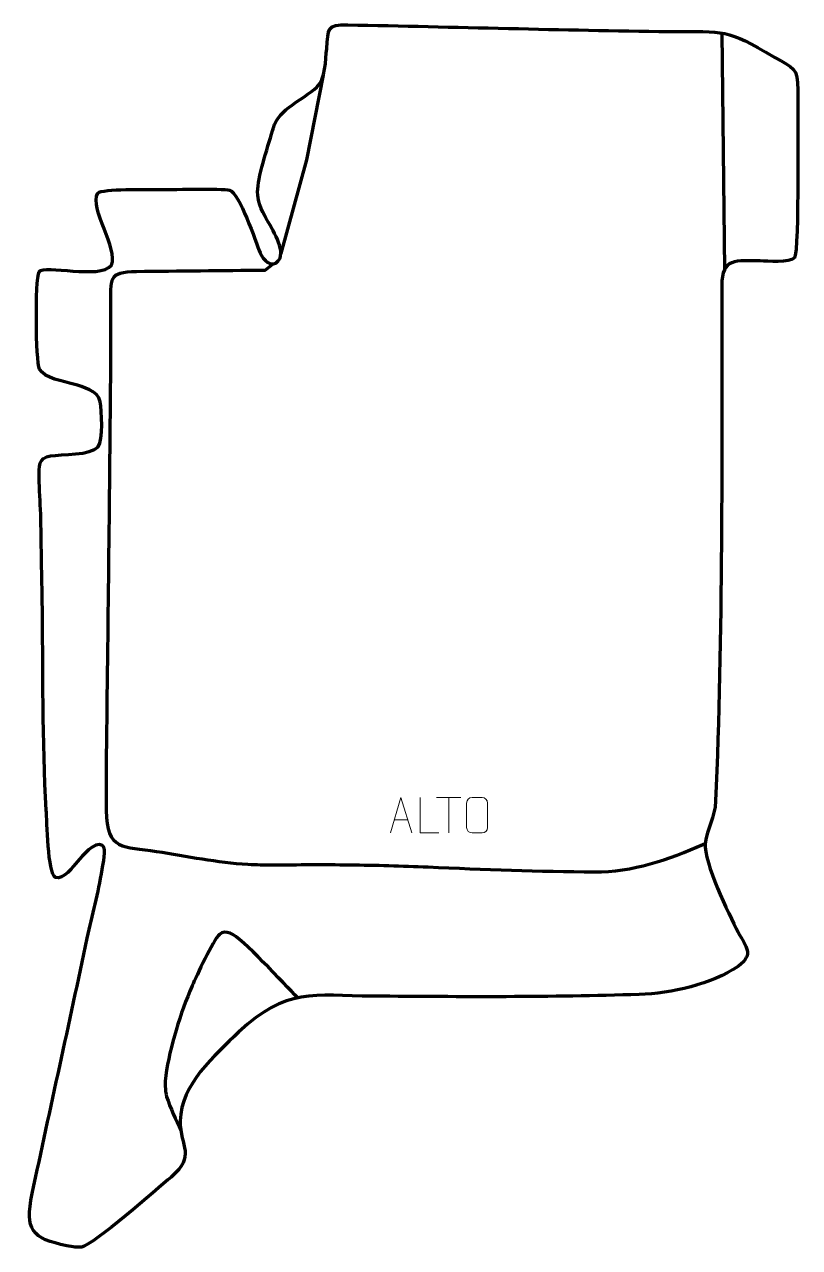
# Model space of a CAD drawing. Header units: millimetres. Extents: x -554 to -8, y 11 to 873.
import ezdxf

# ---------------------------------------------------------------- set-up
doc = ezdxf.new("R2010")
doc.units = ezdxf.units.MM
doc.header["$MEASUREMENT"] = 0
doc.layers.add('layer 2', color=7, linetype='Continuous')
doc.layers.add('layer 3', color=7, linetype='Continuous')

msp = doc.modelspace()

# ---------------------------------------------------------------- linework, layer by layer
at = {"layer": 'layer 2', "color": 142, "lineweight": 158}
msp.add_open_spline([(-62.5558, 867.0063), (-62.5558, 867.0063), (-60.5028, 700.4063), (-60.5028, 700.4063)], degree=3, dxfattribs=at)
for points, knots in [([(-343.2863, 837.2704), (-343.2863, 837.2704), (-354.9825, 777.663), (-354.9825, 777.663), (-354.9825, 777.663), (-354.9825, 777.663), (-373.1469, 711.674), (-373.1469, 711.674)], [0, 0, 0, 0, 0.33333333, 0.33333333, 0.33333333, 0.33333333, 1, 1, 1, 1]), ([(-379.035, 703.8035), (-379.035, 703.8035), (-384.5252, 699.7025), (-384.5252, 699.7025), (-384.5252, 699.7025), (-414.5988, 699.3119), (-444.6938, 699.1653), (-474.7489, 698.7721), (-474.7489, 698.7721), (-495.2221, 698.5042), (-493.0878, 693.6071), (-493.2354, 674.5326), (-493.2354, 674.5326), (-493.3439, 660.525), (-493.0899, 646.5302), (-493.1747, 632.5253), (-493.1747, 632.5253), (-493.8158, 544.0848), (-494.9755, 455.649), (-496.0325, 367.2128), (-496.0325, 367.2128), (-496.2234, 351.1881), (-496.3227, 335.1741), (-496.2295, 319.1482), (-496.2295, 319.1482), (-496.0364, 290.6648), (-484.081, 293.7366), (-460.7921, 290.2536), (-460.7921, 290.2536), (-439.0467, 286.6594), (-418.4212, 282.5691), (-396.3104, 281.1632), (-396.3104, 281.1632), (-390.5783, 280.8391), (-384.9389, 280.7125), (-379.1986, 280.7258), (-379.1986, 280.7258), (-361.0458, 280.8939), (-342.9221, 281.0157), (-324.7682, 280.7861), (-324.7682, 280.7861), (-306.2904, 280.5404), (-287.8464, 280.0693), (-269.3841, 279.2601), (-269.3841, 279.2601), (-230.2631, 277.4437), (-191.1664, 276.0993), (-152.0014, 275.7807), (-152.0014, 275.7807), (-126.0827, 275.6334), (-99.154, 284.4549), (-75.7991, 295.1759), (-75.7991, 295.1759), (-75.7991, 295.1759), (-74.2691, 295.909), (-74.2691, 295.909)], [0, 0, 0, 0, 0.06666667, 0.06666667, 0.06666667, 0.06666667, 0.13333333, 0.13333333, 0.13333333, 0.13333333, 0.2, 0.2, 0.2, 0.2, 0.26666667, 0.26666667, 0.26666667, 0.26666667, 0.33333333, 0.33333333, 0.33333333, 0.33333333, 0.4, 0.4, 0.4, 0.4, 0.46666667, 0.46666667, 0.46666667, 0.46666667, 0.53333333, 0.53333333, 0.53333333, 0.53333333, 0.6, 0.6, 0.6, 0.6, 0.66666667, 0.66666667, 0.66666667, 0.66666667, 0.73333333, 0.73333333, 0.73333333, 0.73333333, 0.8, 0.8, 0.8, 0.8, 0.86666667, 0.86666667, 0.86666667, 0.86666667, 1, 1, 1, 1]), ([(-361.2091, 187.0404), (-370.9655, 196.5918), (-400.5166, 229.5861), (-408.8633, 232.6125), (-408.8633, 232.6125), (-411.708, 233.644), (-414.2773, 233.5537), (-416.2741, 231.7257), (-416.2741, 231.7257), (-421.1055, 227.3025), (-432.4316, 202.7278), (-435.7375, 195.4394), (-435.7375, 195.4394), (-443.846, 175.9272), (-451.3293, 153.1058), (-454.213, 132.1625), (-454.213, 132.1625), (-454.7768, 126.9288), (-454.8613, 122.3567), (-453.61, 117.2154), (-453.61, 117.2154), (-451.179, 109.598), (-446.8489, 100.9996), (-443.5984, 93.5497)], [0, 0, 0, 0, 0.14285714, 0.14285714, 0.14285714, 0.14285714, 0.28571429, 0.28571429, 0.28571429, 0.28571429, 0.42857143, 0.42857143, 0.42857143, 0.42857143, 0.57142857, 0.57142857, 0.57142857, 0.57142857, 0.71428571, 0.71428571, 0.71428571, 0.71428571, 1, 1, 1, 1])]:
    msp.add_open_spline(points, degree=3, knots=knots, dxfattribs=at)
at = {"layer": 'layer 3', "color": 242, "lineweight": 158}
msp.add_open_spline([(-542.2884, 527.9109), (-541.9514, 507.9295), (-541.6144, 487.9481), (-541.2775, 467.9667), (-541.2775, 467.9667), (-540.487, 418.7638), (-541.3014, 368.282), (-538.373, 319.2693), (-538.373, 319.2693), (-538.0083, 311.8899), (-537.3428, 274.8128), (-531.9772, 271.9271), (-531.9772, 271.9271), (-526.2394, 269.9252), (-519.5604, 279.4114), (-516.3646, 283.1271), (-516.3646, 283.1271), (-513.5617, 286.3859), (-504.2942, 298.0235), (-498.7286, 294.3233), (-498.7286, 294.3233), (-495.6042, 292.2462), (-498.6177, 281.1533), (-499.1265, 277.5), (-499.1265, 277.5), (-501.48, 260.5995), (-506.0981, 245.5069), (-509.6079, 228.9934), (-509.6079, 228.9934), (-522.1268, 169.0162), (-535.6153, 108.9024), (-548.3039, 49.0381), (-548.3039, 49.0381), (-553.7632, 23.2813), (-548.3856, 17.4901), (-523.977, 12.2245), (-523.977, 12.2245), (-519.6582, 11.3181), (-516.3474, 11.0416), (-513.6195, 11.3024), (-513.6195, 11.3024), (-505.1179, 12.8852), (-460.3609, 52.3445), (-450.5154, 60.6865), (-450.5154, 60.6865), (-432.7089, 76.0799), (-444.1806, 81.5626), (-444.0644, 100.3492), (-444.0644, 100.3492), (-443.3495, 126.094), (-420.1401, 146.2204), (-402.6947, 162.9628), (-402.6947, 162.9628), (-369.0895, 194.4259), (-350.7795, 188.5166), (-308.0074, 188.1776), (-308.0074, 188.1776), (-246.2563, 187.7165), (-182.4613, 187.3241), (-120.7365, 189.3861), (-120.7365, 189.3861), (-98.0172, 190.1451), (-69.7443, 196.5812), (-50.698, 209.2987), (-50.698, 209.2987), (-39.5948, 218.2632), (-45.4515, 222.7171), (-51.0087, 233.2565), (-51.0087, 233.2565), (-57.7098, 246.1998), (-75.1287, 282.435), (-74.2691, 295.909), (-74.2691, 295.909), (-72.5994, 306.6822), (-67.4178, 313.7093), (-66.8786, 325.7569), (-66.8786, 325.7569), (-61.7804, 439.6742), (-62.4233, 573.5044), (-62.5809, 688.8453), (-62.5809, 688.8453), (-62.6081, 708.7769), (-52.1899, 706.4084), (-35.501, 706.3175), (-35.501, 706.3175), (-30.2805, 706.289), (-14.7838, 704.9334), (-11.3322, 708.446), (-11.3322, 708.446), (-7.7331, 713.6638), (-9.153, 814.0527), (-8.9798, 826.6931), (-8.9798, 826.6931), (-8.7575, 842.9146), (-12.1386, 842.1391), (-25.1394, 849.8188), (-25.1394, 849.8188), (-60.5293, 870.7145), (-58.7778, 867.59), (-99.8342, 868.0798), (-99.8342, 868.0798), (-175.2043, 868.979), (-250.5426, 871.3465), (-325.8935, 872.7363), (-325.8935, 872.7363), (-341.2245, 873.0191), (-339.427, 870.0605), (-340.8433, 855.845), (-340.8433, 855.845), (-341.5694, 848.1355), (-341.8133, 834.3723), (-347.7404, 828.8897), (-347.7404, 828.8897), (-357.5436, 819.8218), (-374.3858, 813.6581), (-378.4064, 800.1636), (-378.4064, 800.1636), (-381.5342, 789.3288), (-388.7305, 767.4824), (-389.408, 757.1757), (-389.408, 757.1757), (-389.7892, 751.3767), (-388.7284, 745.5813), (-384.4875, 738.0482), (-384.4875, 738.0482), (-380.6451, 731.2231), (-370.6104, 716.2706), (-373.7422, 708.4062), (-373.7422, 708.4062), (-373.7422, 708.4062), (-374.2398, 707.356), (-374.2398, 707.356), (-374.2398, 707.356), (-374.2398, 707.356), (-374.9181, 706.3749), (-374.9181, 706.3749), (-374.9181, 706.3749), (-379.6052, 700.8105), (-385.6639, 707.1368), (-387.8254, 712.083), (-387.8254, 712.083), (-390.8248, 719.6463), (-402.4642, 754.6805), (-409.2339, 756.2725), (-409.2339, 756.2725), (-414.136, 757.4252), (-453.3299, 756.7239), (-460.353, 756.6217), (-460.353, 756.6217), (-466.818, 756.5801), (-498.9337, 757.4725), (-502.1007, 754.1594), (-502.1007, 754.1594), (-508.274, 743.2431), (-487.3156, 714.6404), (-492.4721, 703.3239), (-492.4721, 703.3239), (-500.7495, 692.9603), (-539.5535, 704.4066), (-543.5087, 698.6622), (-543.5087, 698.6622), (-546.2354, 693.1371), (-545.8946, 635.503), (-543.0865, 630.1541), (-543.0865, 630.1541), (-539.5744, 623.4645), (-526.343, 621.6678), (-519.1828, 619.5097), (-519.1828, 619.5097), (-512.4685, 617.5095), (-501.9649, 615.096), (-500.4419, 607.0639), (-500.4419, 607.0639), (-499.3079, 601.0831), (-498.2286, 580.0252), (-501.948, 575.4558), (-501.948, 575.4558), (-506.9691, 569.287), (-527.799, 570.106), (-535.3566, 568.9703), (-535.3566, 568.9703), (-544.2188, 567.6385), (-543.3576, 561.4394), (-543.3543, 553.7378), (-543.3543, 553.7378), (-543.3507, 545.1697), (-542.6353, 536.487), (-542.2884, 527.9109)], degree=3, knots=[0, 0, 0, 0, 0.02083333, 0.02083333, 0.02083333, 0.02083333, 0.04166667, 0.04166667, 0.04166667, 0.04166667, 0.0625, 0.0625, 0.0625, 0.0625, 0.08333333, 0.08333333, 0.08333333, 0.08333333, 0.10416667, 0.10416667, 0.10416667, 0.10416667, 0.125, 0.125, 0.125, 0.125, 0.14583333, 0.14583333, 0.14583333, 0.14583333, 0.16666667, 0.16666667, 0.16666667, 0.16666667, 0.1875, 0.1875, 0.1875, 0.1875, 0.20833333, 0.20833333, 0.20833333, 0.20833333, 0.22916667, 0.22916667, 0.22916667, 0.22916667, 0.25, 0.25, 0.25, 0.25, 0.27083333, 0.27083333, 0.27083333, 0.27083333, 0.29166667, 0.29166667, 0.29166667, 0.29166667, 0.3125, 0.3125, 0.3125, 0.3125, 0.33333333, 0.33333333, 0.33333333, 0.33333333, 0.35416667, 0.35416667, 0.35416667, 0.35416667, 0.375, 0.375, 0.375, 0.375, 0.39583333, 0.39583333, 0.39583333, 0.39583333, 0.41666667, 0.41666667, 0.41666667, 0.41666667, 0.4375, 0.4375, 0.4375, 0.4375, 0.45833333, 0.45833333, 0.45833333, 0.45833333, 0.47916667, 0.47916667, 0.47916667, 0.47916667, 0.5, 0.5, 0.5, 0.5, 0.52083333, 0.52083333, 0.52083333, 0.52083333, 0.54166667, 0.54166667, 0.54166667, 0.54166667, 0.5625, 0.5625, 0.5625, 0.5625, 0.58333333, 0.58333333, 0.58333333, 0.58333333, 0.60416667, 0.60416667, 0.60416667, 0.60416667, 0.625, 0.625, 0.625, 0.625, 0.64583333, 0.64583333, 0.64583333, 0.64583333, 0.66666667, 0.66666667, 0.66666667, 0.66666667, 0.6875, 0.6875, 0.6875, 0.6875, 0.70833333, 0.70833333, 0.70833333, 0.70833333, 0.72916667, 0.72916667, 0.72916667, 0.72916667, 0.75, 0.75, 0.75, 0.75, 0.77083333, 0.77083333, 0.77083333, 0.77083333, 0.79166667, 0.79166667, 0.79166667, 0.79166667, 0.8125, 0.8125, 0.8125, 0.8125, 0.83333333, 0.83333333, 0.83333333, 0.83333333, 0.85416667, 0.85416667, 0.85416667, 0.85416667, 0.875, 0.875, 0.875, 0.875, 0.89583333, 0.89583333, 0.89583333, 0.89583333, 0.91666667, 0.91666667, 0.91666667, 0.91666667, 0.9375, 0.9375, 0.9375, 0.9375, 0.95833333, 0.95833333, 0.95833333, 0.95833333, 1, 1, 1, 1], dxfattribs=at)
at = {"layer": 'layer 3', "color": 250, "lineweight": 9}
for points, knots in [([(-295.8733, 303.2055), (-295.8733, 303.2055), (-288.5023, 328.159), (-288.5023, 328.159), (-288.5023, 328.159), (-288.5023, 328.159), (-280.9324, 303.2055), (-280.9324, 303.2055)], [0, 0, 0, 0, 0.33333333, 0.33333333, 0.33333333, 0.33333333, 1, 1, 1, 1]), ([(-261.9283, 303.2054), (-261.9283, 303.2054), (-274.8774, 303.2054), (-274.8774, 303.2054), (-274.8774, 303.2054), (-274.8774, 303.2054), (-274.8774, 328.159), (-274.8774, 328.159)], [0, 0, 0, 0, 0.33333333, 0.33333333, 0.33333333, 0.33333333, 1, 1, 1, 1]), ([(-238.397, 328.1587), (-236.0713, 328.1587), (-233.7452, 328.1587), (-231.4191, 328.1587), (-231.4191, 328.1587), (-229.4725, 328.1943), (-227.4811, 326.7027), (-227.4544, 324.2651), (-227.4544, 324.2651), (-227.4548, 318.5182), (-227.4548, 312.7709), (-227.4544, 307.0232), (-227.4544, 307.0232), (-227.5942, 304.6998), (-229.2714, 303.2202), (-231.4191, 303.2094), (-231.4191, 303.2094), (-233.751, 303.2098), (-236.0829, 303.2098), (-238.4144, 303.2094), (-238.4144, 303.2094), (-240.3394, 303.104), (-242.3115, 304.9885), (-242.3003, 307.0058), (-242.3003, 307.0058), (-242.3, 312.7759), (-242.3, 318.5456), (-242.3003, 324.3149), (-242.3003, 324.3149), (-242.2961, 326.453), (-240.5494, 328.1722), (-238.397, 328.1587)], [0, 0, 0, 0, 0.11111111, 0.11111111, 0.11111111, 0.11111111, 0.22222222, 0.22222222, 0.22222222, 0.22222222, 0.33333333, 0.33333333, 0.33333333, 0.33333333, 0.44444444, 0.44444444, 0.44444444, 0.44444444, 0.55555556, 0.55555556, 0.55555556, 0.55555556, 0.66666667, 0.66666667, 0.66666667, 0.66666667, 0.77777778, 0.77777778, 0.77777778, 0.77777778, 1, 1, 1, 1])]:
    msp.add_open_spline(points, degree=3, knots=knots, dxfattribs=at)
for points in [[(-263.371, 328.1355), (-263.371, 328.1355), (-246.3838, 328.1355), (-246.3838, 328.1355)], [(-254.8772, 303.2055), (-254.8772, 303.2055), (-254.8772, 328.159), (-254.8772, 328.159)], [(-293.1507, 312.4549), (-293.1507, 312.4549), (-283.655, 312.4549), (-283.655, 312.4549)]]:
    msp.add_open_spline(points, degree=3, dxfattribs=at)

doc.saveas('drawing.dxf')
